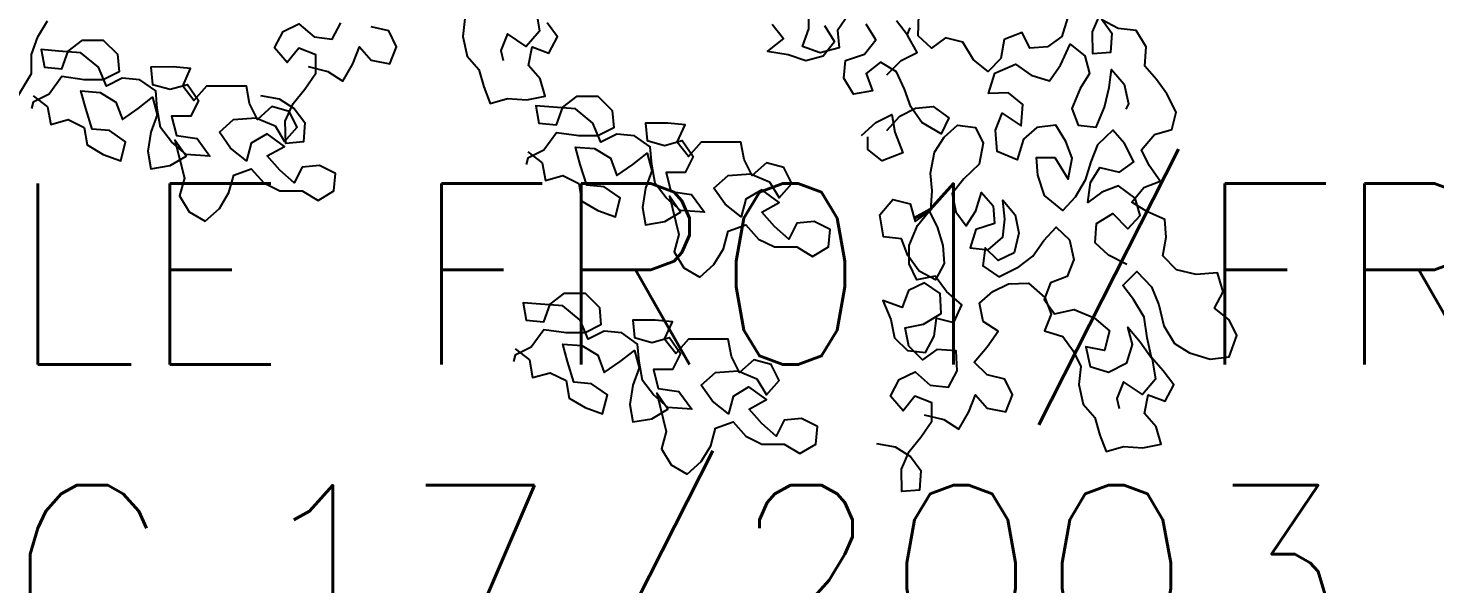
# Model space of a CAD drawing. Header units: metres. Extents: x 750563 to 756046, y 4495933 to 4497284.
# Drawn here: x 755685.887 to 755686.761, y 4496156.927 to 4496157.272 of the extents above; entities that cross this region are included whole.
import ezdxf
from ezdxf import colors
from ezdxf.entities.mleader import LeaderData, LeaderLine
from ezdxf.math import Vec2, Vec3

# ---------------------------------------------------------------- set-up
doc = ezdxf.new("R2010")
doc.units = ezdxf.units.M
doc.layers.add('00_DETALLES', color=7, linetype='Continuous', true_color=0xe0f0d1)
doc.layers.add('00_TEXTO DETALLES', color=7, linetype='Continuous')
doc.styles.get("Standard").update_dxf_attribs({"font": 'simplex.shx'})

# ---------------------------------------------------------------- blocks, each defined once
blk = doc.blocks.new('Arbol21')
for points in [[(0.8538, 3.8377), (0.8843, 3.8301), (0.9077, 3.8153), (0.9233, 3.8421), (0.9334, 3.8684), (0.9517, 3.8477), (0.9809, 3.8422), (0.991, 3.8685), (0.9791, 3.8931), (0.952, 3.8998)], [(1.0973, 3.9125), (1.094, 3.8845), (1.1009, 3.854), (1.1191, 3.8333), (1.1268, 3.8062), (1.1366, 3.7804), (1.1638, 3.7881), (1.1938, 3.786), (1.2222, 3.7916), (1.2145, 3.8187), (1.1962, 3.8394), (1.2017, 3.8687), (1.228, 3.8586), (1.2415, 3.8841), (1.2253, 3.906)], [(1.753, 3.8248), (1.7753, 3.8471), (1.8, 3.8595), (1.7851, 3.8866), (1.7678, 3.9089)], [(2.0863, 3.9119), (2.1025, 3.8899), (2.1005, 3.8598), (2.0729, 3.8576), (2.0724, 3.8919), (2.0846, 3.9195)], [(0.3946, 3.7776), (0.4242, 3.8271), (0.4242, 3.8567), (0.4341, 3.8839), (0.4489, 3.9087)], [(0.7798, 3.793), (0.809, 3.7875), (0.8324, 3.7728), (0.8485, 3.7508), (0.8465, 3.7207), (0.819, 3.7185), (0.8184, 3.7528), (0.8307, 3.7804), (0.8488, 3.8029), (0.8657, 3.8275), (0.8656, 3.8563), (0.8393, 3.8664), (0.8212, 3.8439), (0.8016, 3.8668), (0.8151, 3.8922), (0.8396, 3.9042), (0.8634, 3.8839), (0.8914, 3.8806), (0.9049, 3.906)], [(1.2083, 3.9246), (1.2131, 3.8929), (1.1928, 3.8691), (1.1635, 3.8889), (1.1534, 3.8626), (1.1568, 3.8474)], [(1.7531, 3.7383), (1.7729, 3.7606), (1.7976, 3.773), (1.8247, 3.7755), (1.8495, 3.7582), (1.8371, 3.7335), (1.8075, 3.7507), (1.7901, 3.7754), (1.7802, 3.8026), (1.7679, 3.8298), (1.7431, 3.8446), (1.7209, 3.8273), (1.7308, 3.8001), (1.7012, 3.7951), (1.6863, 3.8198), (1.6888, 3.847), (1.7184, 3.8569), (1.7357, 3.8792), (1.7208, 3.9039)], [(1.6936, 3.9187), (1.6764, 3.894), (1.6789, 3.8668), (1.6492, 3.8593), (1.622, 3.8692), (1.6319, 3.8964), (1.6318, 3.9285)], [(1.575, 3.9037), (1.5924, 3.8815), (1.5677, 3.8617), (1.5998, 3.8568), (1.627, 3.847), (1.6542, 3.8544), (1.6714, 3.8766), (1.6566, 3.9013)], [(1.8109, 3.2967), (1.8414, 3.2892), (1.8648, 3.2744), (1.8804, 3.3011), (1.8905, 3.3274), (1.9088, 3.3067), (1.938, 3.3013), (1.9481, 3.3276), (1.9362, 3.3522), (1.909, 3.3589), (1.8887, 3.3783), (1.9089, 3.4021), (1.9258, 3.4267), (1.9025, 3.4415), (1.8969, 3.4699), (1.9176, 3.4881), (1.9421, 3.5001), (1.9731, 3.5014), (1.9982, 3.479), (2.008, 3.4532), (1.9979, 3.4269), (2.0263, 3.4181), (2.0425, 3.3961), (2.0544, 3.3715), (2.0511, 3.3436), (2.0579, 3.3131), (2.0762, 3.2923), (2.0839, 3.2652), (2.0937, 3.2394), (2.1208, 3.2471), (2.1509, 3.2451), (2.1793, 3.2507), (2.1716, 3.2778), (2.1533, 3.2985), (2.1588, 3.3277), (2.1851, 3.3176), (2.1986, 3.3431), (2.1824, 3.3651), (2.1641, 3.3858), (2.1572, 3.4163), (2.1525, 3.4481), (2.1359, 3.4756), (2.1197, 3.4976), (2.1413, 3.5193), (2.1642, 3.4956), (2.1753, 3.4676), (2.1835, 3.435), (2.2001, 3.4075), (2.2234, 3.3928), (2.2552, 3.3831), (2.2849, 3.3866), (2.2967, 3.4197), (2.2847, 3.4442), (2.2622, 3.4624), (2.2757, 3.4878), (2.2667, 3.5171), (2.2337, 3.5144), (2.2032, 3.522), (2.1815, 3.5435), (2.1869, 3.5728), (2.1847, 3.6003), (2.1571, 3.6125), (2.1338, 3.6273), (2.152, 3.6498), (2.1778, 3.6596), (2.1603, 3.6838), (2.1484, 3.7083), (2.1687, 3.7321), (2.1958, 3.7398), (2.2025, 3.7669), (2.188, 3.7957), (2.1718, 3.8177), (2.1536, 3.8384), (2.1556, 3.8685), (2.1403, 3.8939), (2.1123, 3.8972), (2.0868, 3.9107)], [(2.0334, 3.9131), (2.0246, 3.8847), (2.0026, 3.8685), (1.9751, 3.8663), (1.9631, 3.8909), (1.9352, 3.8798), (1.9298, 3.8505), (1.9103, 3.8301), (1.8878, 3.8483), (1.8712, 3.8758), (1.8441, 3.8825), (1.8221, 3.8664), (1.8017, 3.8858), (1.8024, 3.918)], [(1.7885, 3.898), (1.7839, 3.8866)], [(0.4267, 3.7925), (0.449, 3.7752), (0.454, 3.748), (0.4811, 3.7555), (0.5059, 3.7431), (0.5108, 3.716), (0.5356, 3.7012), (0.5627, 3.6913), (0.5701, 3.721), (0.5454, 3.7382), (0.5182, 3.7407), (0.5083, 3.7728), (0.5009, 3.8), (0.5305, 3.7975), (0.5552, 3.7827), (0.5652, 3.7556), (0.5899, 3.7729), (0.6121, 3.7902), (0.6195, 3.763), (0.6097, 3.7358), (0.6047, 3.7062), (0.6097, 3.679), (0.6394, 3.684), (0.6641, 3.6988), (0.6467, 3.7235), (0.6616, 3.6642), (0.6542, 3.637), (0.6691, 3.6123), (0.6938, 3.5975), (0.716, 3.6173), (0.7308, 3.642), (0.7382, 3.6692), (0.7654, 3.6791), (0.7852, 3.6569), (0.8099, 3.6446), (0.8445, 3.6446), (0.8692, 3.6298), (0.8939, 3.6446), (0.8964, 3.6718), (0.8717, 3.6842), (0.8445, 3.6817), (0.8321, 3.6569), (0.8099, 3.6767), (0.7901, 3.6989), (0.8173, 3.7138), (0.7901, 3.7335), (0.7654, 3.7187), (0.758, 3.6915), (0.7332, 3.7112), (0.7159, 3.7359), (0.7381, 3.7557), (0.7727, 3.7582), (0.8024, 3.7459), (0.8173, 3.7212), (0.837, 3.7434), (0.8246, 3.7681), (0.7974, 3.7755), (0.7752, 3.7557), (0.7628, 3.7804), (0.7579, 3.8076), (0.6961, 3.8076), (0.6763, 3.7853), (0.659, 3.8075), (0.6713, 3.8347), (0.6442, 3.8372), (0.6096, 3.8371), (0.6121, 3.81), (0.6393, 3.8026), (0.6664, 3.81), (0.6837, 3.7853), (0.6714, 3.7606), (0.6418, 3.7606), (0.6492, 3.7309), (0.6813, 3.726), (0.7011, 3.6988), (0.6641, 3.7013), (0.6418, 3.721), (0.6245, 3.7432), (0.6195, 3.7729), (0.617, 3.8001), (0.5923, 3.8174), (0.5651, 3.8198), (0.5404, 3.8074), (0.528, 3.8371), (0.5008, 3.8593), (0.4662, 3.8617), (0.439, 3.8642), (0.444, 3.837), (0.4712, 3.8345), (0.481, 3.8617), (0.5033, 3.8791), (0.5354, 3.8791), (0.5577, 3.8569), (0.5601, 3.8297), (0.5354, 3.8173), (0.5058, 3.8173), (0.4712, 3.8222), (0.4514, 3.795), (0.4267, 3.7826), (0.4243, 3.7727)], [(2.126, 3.5302), (2.0971, 3.5446), (2.0768, 3.564), (2.0788, 3.5941), (2.1042, 3.6094), (2.1271, 3.5858), (2.1466, 3.6062), (2.1389, 3.6333), (2.113, 3.6523), (2.0871, 3.6424), (2.0651, 3.6263), (2.0693, 3.6577), (2.0841, 3.681), (2.1146, 3.6735), (2.1366, 3.6896), (2.1221, 3.7184), (2.1038, 3.7391), (2.0802, 3.7162), (2.0701, 3.6899), (2.0612, 3.6614), (2.0456, 3.6347), (2.0262, 3.6143), (1.9977, 3.6375), (1.9875, 3.6689), (1.9853, 3.6964), (2.0141, 3.6965), (2.0345, 3.6626), (2.0408, 3.6953), (2.031, 3.7211), (2.0157, 3.7465), (1.986, 3.743), (1.9653, 3.7248), (1.9556, 3.6929), (1.9246, 3.706), (1.922, 3.7391), (1.9321, 3.7654), (1.9614, 3.7455), (1.9643, 3.779), (1.9418, 3.7972), (1.9108, 3.7958), (1.9205, 3.8276), (1.9527, 3.8413), (1.9773, 3.8244), (2.0057, 3.8156), (2.0226, 3.8402), (2.0378, 3.8724), (2.0603, 3.8543), (2.068, 3.8272), (2.0532, 3.8038), (2.0402, 3.7729), (2.05, 3.747), (2.078, 3.7437), (2.091, 3.7747), (2.0986, 3.8052), (2.1019, 3.8332), (2.1214, 3.8104), (2.1283, 3.7799), (2.1245, 3.7718)], [(1.1951, 3.7053), (1.2174, 3.688), (1.2224, 3.6608), (1.2495, 3.6683), (1.2743, 3.656), (1.2792, 3.6288), (1.304, 3.614), (1.3312, 3.6041), (1.3385, 3.6338), (1.3138, 3.651), (1.2866, 3.6535), (1.2767, 3.6856), (1.2693, 3.7128), (1.2989, 3.7103), (1.3237, 3.6955), (1.3336, 3.6684), (1.3583, 3.6857), (1.3805, 3.703), (1.3879, 3.6758), (1.3781, 3.6486), (1.3732, 3.619), (1.3781, 3.5918), (1.4078, 3.5968), (1.4325, 3.6116), (1.4152, 3.6363), (1.43, 3.577), (1.4226, 3.5498), (1.4375, 3.5251), (1.4622, 3.5103), (1.4844, 3.5301), (1.4992, 3.5548), (1.5066, 3.582), (1.5338, 3.5919), (1.5536, 3.5697), (1.5783, 3.5574), (1.6129, 3.5574), (1.6376, 3.5426), (1.6623, 3.5575), (1.6648, 3.5846), (1.6401, 3.597), (1.6129, 3.5945), (1.6006, 3.5698), (1.5783, 3.5895), (1.5585, 3.6117), (1.5857, 3.6266), (1.5585, 3.6463), (1.5338, 3.6315), (1.5264, 3.6043), (1.5017, 3.624), (1.4843, 3.6487), (1.5066, 3.6685), (1.5412, 3.671), (1.5708, 3.6587), (1.5857, 3.634), (1.6054, 3.6563), (1.593, 3.681), (1.5658, 3.6883), (1.5436, 3.6686), (1.5312, 3.6933), (1.5263, 3.7204), (1.4645, 3.7204), (1.4447, 3.6981), (1.4274, 3.7203), (1.4398, 3.7475), (1.4126, 3.75), (1.378, 3.75), (1.3805, 3.7228), (1.4077, 3.7154), (1.4348, 3.7228), (1.4522, 3.6981), (1.4398, 3.6734), (1.4102, 3.6734), (1.4176, 3.6437), (1.4497, 3.6388), (1.4695, 3.6117), (1.4325, 3.6141), (1.4102, 3.6338), (1.3929, 3.6561), (1.3879, 3.6857), (1.3854, 3.7129), (1.3607, 3.7302), (1.3335, 3.7326), (1.3088, 3.7202), (1.2964, 3.7499), (1.2692, 3.7721), (1.2346, 3.7745), (1.2074, 3.777), (1.2124, 3.7498), (1.2396, 3.7474), (1.2495, 3.7746), (1.2717, 3.7919), (1.3038, 3.7919), (1.3261, 3.7697), (1.3286, 3.7425), (1.3039, 3.7301), (1.2742, 3.7301), (1.2396, 3.735), (1.2199, 3.7078), (1.1952, 3.6954), (1.1927, 3.6855)], [(1.7136, 3.7309), (1.7358, 3.7507), (1.7605, 3.7631), (1.7655, 3.7359), (1.7779, 3.7038), (1.7457, 3.6914), (1.7235, 3.7087), (1.7235, 3.7284)], [(1.7368, 3.252), (1.7661, 3.2466), (1.7895, 3.2318), (1.8056, 3.2098), (1.8036, 3.1797), (1.776, 3.1775), (1.7755, 3.2119), (1.7877, 3.2394), (1.8059, 3.262), (1.8228, 3.2866), (1.8227, 3.3154), (1.7964, 3.3255), (1.7782, 3.303), (1.7587, 3.3258), (1.7722, 3.3513), (1.7967, 3.3632), (1.8205, 3.3429), (1.8485, 3.3396), (1.862, 3.3651), (1.8606, 3.396), (1.8305, 3.3981), (1.8085, 3.3819), (1.7869, 3.4035), (1.7813, 3.4318), (1.8097, 3.4374), (1.8372, 3.454), (1.8358, 3.485), (1.8112, 3.5018), (1.7866, 3.4899), (1.7765, 3.4636), (1.7468, 3.4745), (1.7592, 3.4445), (1.7648, 3.4161), (1.7852, 3.3967), (1.8132, 3.3934), (1.8267, 3.4188), (1.83, 3.4468), (1.8571, 3.4401), (1.8693, 3.4677), (1.8456, 3.488), (1.8281, 3.5121), (1.7997, 3.5065), (1.7878, 3.531), (1.7877, 3.5598), (1.8008, 3.5908), (1.8189, 3.6133), (1.8309, 3.5888), (1.8399, 3.5596), (1.842, 3.532), (1.8286, 3.5066), (1.8031, 3.52), (1.7856, 3.5442), (1.7758, 3.57), (1.7478, 3.5733), (1.7418, 3.6072), (1.7621, 3.631), (1.7892, 3.6243), (1.7969, 3.5972), (1.8211, 3.6146), (1.8231, 3.6447), (1.8209, 3.6722), (1.8272, 3.7049), (1.8419, 3.7282), (1.8627, 3.7465), (1.8906, 3.7432), (1.9026, 3.7187), (1.8963, 3.686), (1.8726, 3.6631), (1.8545, 3.6405), (1.8601, 3.6122), (1.8762, 3.5902), (1.891, 3.6135), (1.8998, 3.6419), (1.9181, 3.6212), (1.9203, 3.5937), (1.8911, 3.5847), (1.8822, 3.5563), (1.9102, 3.553), (1.9331, 3.5725), (1.9364, 3.6005), (1.9329, 3.6302), (1.9525, 3.6073), (1.958, 3.579), (1.9505, 3.5484), (1.9259, 3.5365), (1.9056, 3.5559), (1.9022, 3.5279), (1.9269, 3.5111), (1.9578, 3.5268), (1.9798, 3.543), (1.9966, 3.5676), (2.0161, 3.588), (2.0365, 3.5686), (2.0433, 3.5381), (2.0332, 3.5118), (2.0074, 3.5019), (1.9973, 3.4756), (2.0135, 3.4537), (2.044, 3.4605), (2.0749, 3.4475), (2.0987, 3.4272), (2.0912, 3.3966), (2.0619, 3.4021), (2.0688, 3.3716), (2.0972, 3.3628), (2.126, 3.3772), (2.1348, 3.4057), (2.1271, 3.4328), (2.1467, 3.4099), (2.1654, 3.3837), (2.1701, 3.3519), (2.1499, 3.3281), (2.1206, 3.348), (2.1105, 3.3217), (2.1139, 3.3064)], [(1.1754, 3.3991), (1.1977, 3.3818), (1.2026, 3.3546), (1.2298, 3.362), (1.2545, 3.3497), (1.2595, 3.3225), (1.2842, 3.3077), (1.3114, 3.2979), (1.3188, 3.3275), (1.2941, 3.3448), (1.2669, 3.3472), (1.257, 3.3794), (1.2495, 3.4065), (1.2792, 3.4041), (1.3039, 3.3893), (1.3138, 3.3621), (1.3385, 3.3794), (1.3608, 3.3967), (1.3682, 3.3696), (1.3583, 3.3424), (1.3534, 3.3127), (1.3584, 3.2855), (1.388, 3.2905), (1.4127, 3.3054), (1.3954, 3.3301), (1.4103, 3.2708), (1.4029, 3.2436), (1.4178, 3.2189), (1.4425, 3.2041), (1.4647, 3.2239), (1.4795, 3.2486), (1.4869, 3.2758), (1.5141, 3.2857), (1.5339, 3.2635), (1.5586, 3.2511), (1.5932, 3.2512), (1.6179, 3.2364), (1.6426, 3.2512), (1.6451, 3.2784), (1.6203, 3.2907), (1.5932, 3.2882), (1.5808, 3.2635), (1.5586, 3.2833), (1.5388, 3.3055), (1.5659, 3.3203), (1.5387, 3.3401), (1.514, 3.3252), (1.5067, 3.298), (1.4819, 3.3178), (1.4646, 3.3425), (1.4868, 3.3623), (1.5214, 3.3648), (1.5511, 3.3524), (1.5659, 3.3277), (1.5857, 3.35), (1.5733, 3.3747), (1.5461, 3.3821), (1.5239, 3.3623), (1.5115, 3.387), (1.5065, 3.4142), (1.4448, 3.4141), (1.425, 3.3919), (1.4077, 3.4141), (1.42, 3.4413), (1.3928, 3.4437), (1.3582, 3.4437), (1.3607, 3.4165), (1.3879, 3.4091), (1.4151, 3.4166), (1.4324, 3.3919), (1.4201, 3.3671), (1.3904, 3.3671), (1.3979, 3.3375), (1.43, 3.3326), (1.4498, 3.3054), (1.4127, 3.3078), (1.3905, 3.3276), (1.3732, 3.3498), (1.3682, 3.3795), (1.3657, 3.4066), (1.341, 3.4239), (1.3138, 3.4264), (1.2891, 3.414), (1.2767, 3.4436), (1.2495, 3.4658), (1.2149, 3.4683), (1.1877, 3.4707), (1.1927, 3.4435), (1.2199, 3.4411), (1.2297, 3.4683), (1.2519, 3.4856), (1.2841, 3.4856), (1.3063, 3.4634), (1.3088, 3.4362), (1.2841, 3.4239), (1.2545, 3.4238), (1.2199, 3.4287), (1.2001, 3.4015), (1.1754, 3.3892), (1.173, 3.3793)]]:
    blk.add_lwpolyline(points)

msp = doc.modelspace()

# ---------------------------------------------------------------- block references
at = {"layer": '00_DETALLES', "xscale": 0.4000000000000057, "yscale": 0.4000000000000057, "zscale": 0.4000000000000057}
msp.add_blockref('Arbol21', (755685.7192, 4496155.71301), dxfattribs=at)

# ---------------------------------------------------------------- leaders
at = {"layer": '00_TEXTO DETALLES'}
ml = msp.add_multileader_mtext('Standard', dxfattribs=at)
ml.set_content('DETALLE FR01/FR11\\PO.C.17/2003', color=256)
ml.set_leader_properties()
ml.build(insert=Vec2(0, 0))
ml.multileader.update_dxf_attribs({"text_left_attachment_type": 5, "text_right_attachment_type": 5, "dogleg_length": 0, "arrow_head_size": 0.125})
ctx = ml.context
ctx.base_point, ctx.char_height, ctx.arrow_head_size, ctx.landing_gap_size, ctx.plane_origin = Vec3(755685.35185, 4496156.83791), 0.1125, 0.125, 0.05, Vec3(755684.14588, 4496146.86021)
ctx.left_attachment, ctx.right_attachment, ctx.text_align_type = 5, 5, 1
notes = []
notes.append((ctx, [(1, (1, 1, 0), (755687.10721, 4496156.83791), (-1, 0), 0, [(0, [(755688.01502, 4496156.16492)], 0, [])])]))
ctx.mtext.insert, ctx.mtext.alignment, ctx.mtext.line_spacing_style, ctx.mtext.flow_direction = Vec3(755686.21346, 4496157.17541), 2, 2, 5
for ctx, leaders in notes:
    for number, flags, end, landing, length, lines in leaders:
        leader = LeaderData()
        leader.index, (leader.has_last_leader_line, leader.has_dogleg_vector, leader.attachment_direction) = number, flags
        leader.last_leader_point, leader.dogleg_vector, leader.dogleg_length = Vec3(end), Vec3(landing), length
        for number, points, colour, breaks in lines:
            line = LeaderLine()
            line.index, line.vertices, line.color, line.breaks = number, Vec3.list(points), colors.encode_raw_color(colour), breaks
            leader.lines.append(line)
        ctx.leaders.append(leader)

doc.saveas('drawing.dxf')
